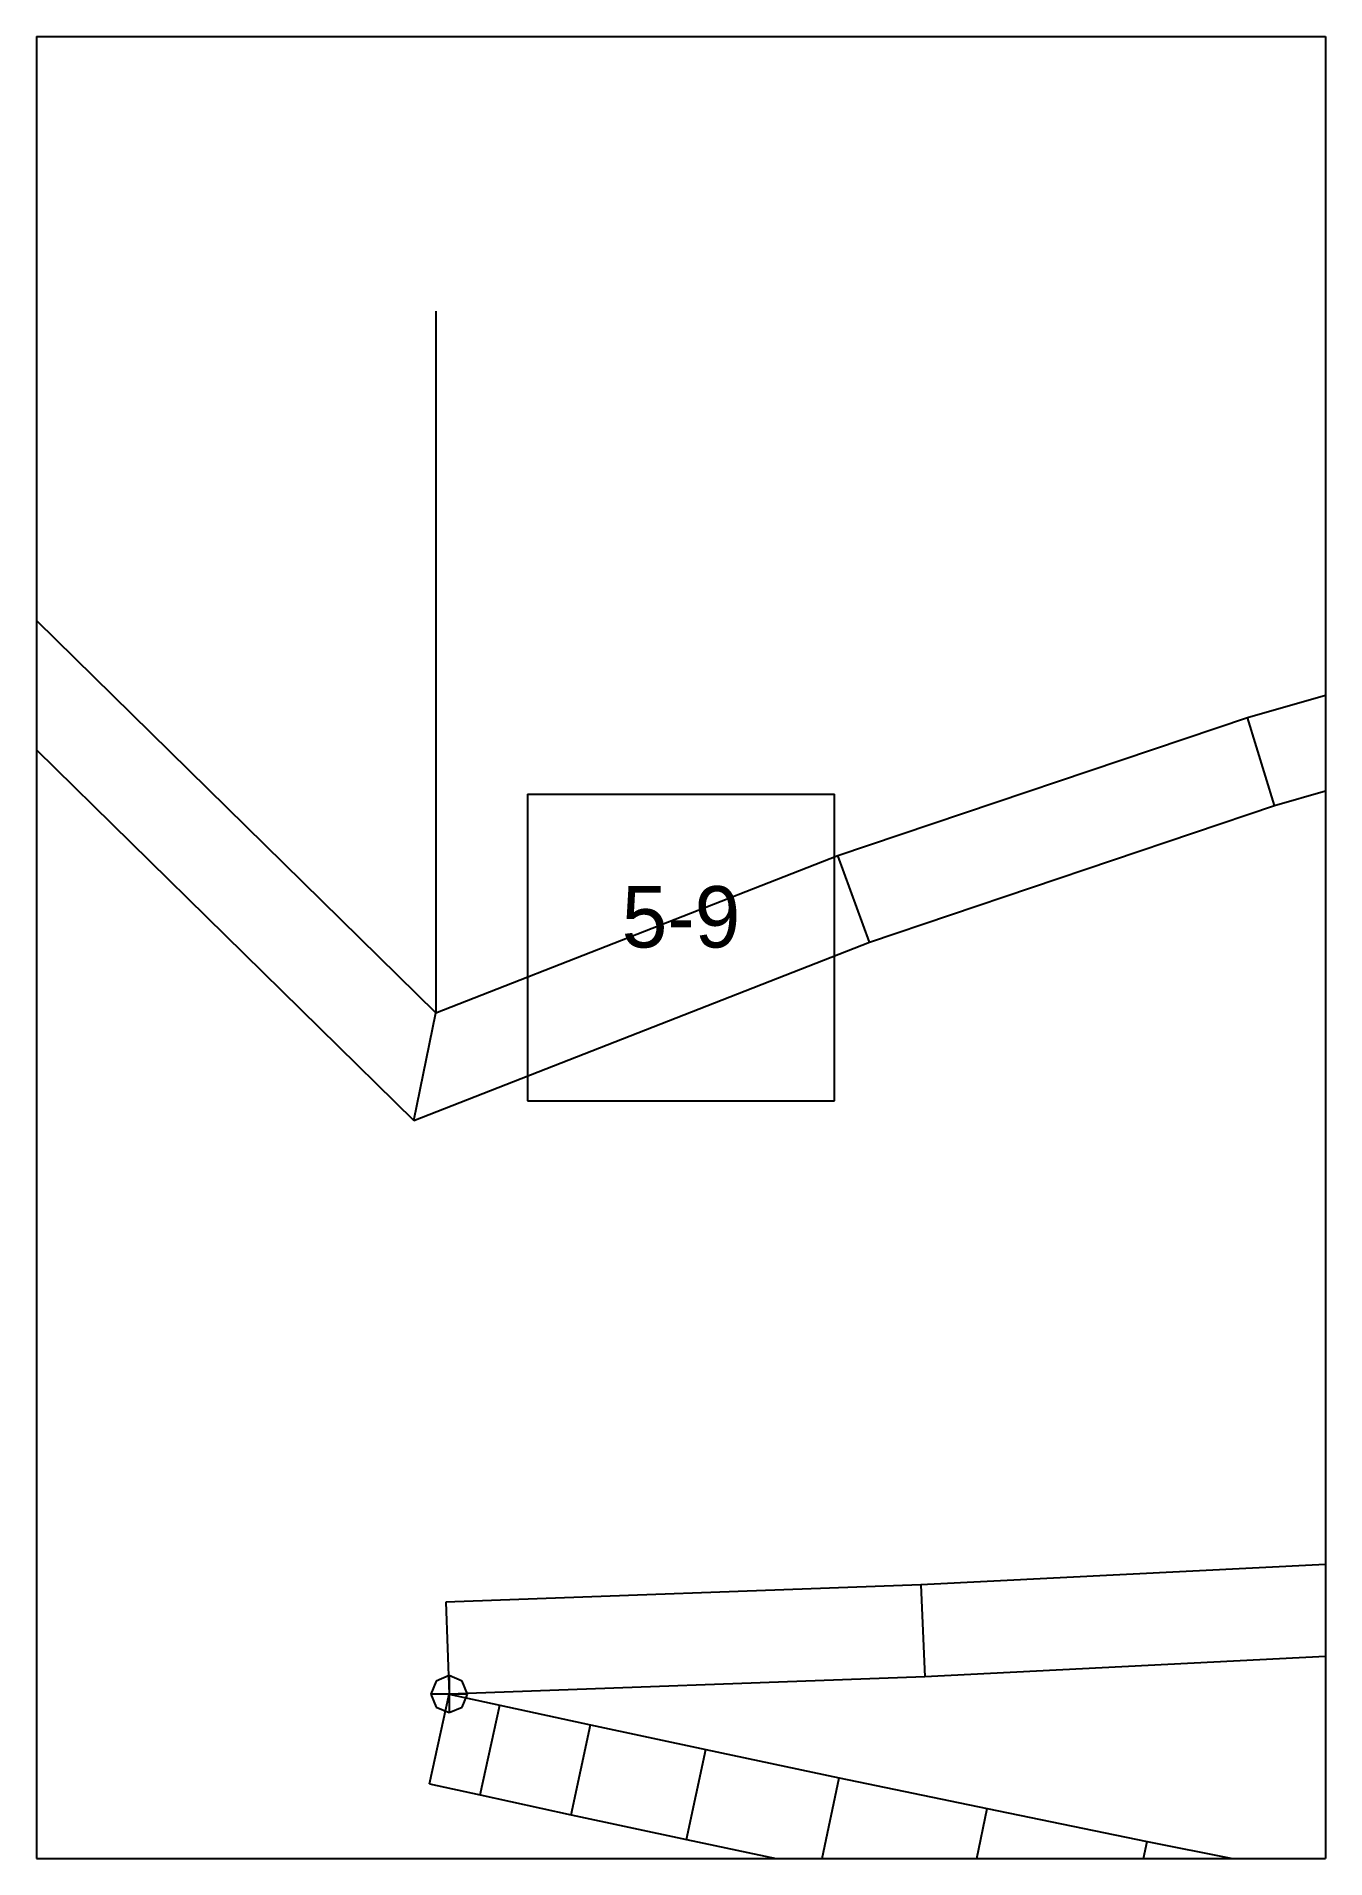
# Paper-space layout 'Plan 5-9' of a CAD drawing. Header units: metres, sheet in millimetres. Extents: x 0 to 210, y 0 to 297.
# The model-space entities are those that its viewports show. They can reach past a viewport. Long polylines and large blocks are cut down to what shows.
import ezdxf
from ezdxf.enums import TextEntityAlignment as Align

# ---------------------------------------------------------------- set-up
doc = ezdxf.new("R2010")
doc.units = ezdxf.units.M
for name, color, linetype in [('default', 7, 'Continuous'), ('TEXTLAYER', 7, 'Continuous'), ('VIEWPORTS', 7, 'Continuous')]:
    doc.layers.add(name, color=color, linetype=linetype)

msp = doc.modelspace()

# ---------------------------------------------------------------- linework, layer by layer
at = {"color": 9}
for p, q in [((1680, -891), (1680, -1188)), ((1680, -891), (1680, -1188)), ((1890, -891), (1890, -1188)), ((1890, -891), (1890, -1188)), ((1470, -1188), (1680, -1188)), ((1470, -1188), (1680, -1188)), ((1680, -1188), (1890, -1188)), ((1680, -1188), (1680, -1485)), ((1680, -1188), (1890, -1188)), ((1680, -1188), (1680, -1485)), ((1890, -1188), (2100, -1188)), ((1890, -1188), (1890, -1485)), ((1890, -1188), (2100, -1188)), ((1890, -1188), (1890, -1485)), ((1760, -1311.5), (1810, -1311.5)), ((1760, -1311.5), (1760, -1361.5)), ((1810, -1361.5), (1810, -1311.5)), ((1760, -1361.5), (1810, -1361.5)), ((1470, -1485), (1680, -1485)), ((1470, -1485), (1680, -1485)), ((1680, -1485), (1890, -1485)), ((1680, -1485), (1680, -1782)), ((1680, -1485), (1890, -1485)), ((1680, -1485), (1680, -1782)), ((1890, -1485), (2100, -1485)), ((1890, -1485), (1890, -1782)), ((1890, -1485), (2100, -1485)), ((1890, -1485), (1890, -1782))]:
    msp.add_line(p, q, dxfattribs=at)
at = {"layer": 'default', "color": 7, "linetype": 'Continuous'}
for p, q in [((1517.33, -1123.29), (1745.04, -1347.17)), ((1515.29, -1142.32), (1741.46, -1364.69)), ((1745.11, -1347.15), (1745.11, -1232.8)), ((1877.26, -1299), (1944.94, -1279.72)), ((1881.71, -1313.33), (1948.71, -1294.24)), ((1810.57, -1321.51), (1877.26, -1299)), ((1881.71, -1313.33), (1877.26, -1299)), ((1815.71, -1335.61), (1881.71, -1313.33)), ((1745.04, -1347.17), (1810.57, -1321.51)), ((1815.71, -1335.61), (1810.57, -1321.51)), ((1741.46, -1364.69), (1815.71, -1335.61)), ((1741.46, -1364.69), (1745.04, -1347.17)), ((1897.3, -1436.69), (1824.06, -1440.39)), ((1824.06, -1440.39), (1746.7, -1443.19)), ((1824.06, -1440.39), (1824.71, -1455.38)), ((1746.7, -1443.19), (1747.24, -1458.18)), ((1898.05, -1451.67), (1824.71, -1455.38)), ((1747.24, -1455.18), (1745.12, -1456.06)), ((1749.36, -1456.06), (1747.24, -1455.18)), ((1747.24, -1455.18), (1747.24, -1461.18)), ((1744.04, -1472.84), (1747.24, -1458.18)), ((1745.12, -1456.06), (1744.24, -1458.18)), ((1744.24, -1458.18), (1745.12, -1460.31)), ((1750.24, -1458.18), (1744.24, -1458.18)), ((1824.71, -1455.38), (1747.24, -1458.18)), ((1747.24, -1458.18), (1755.49, -1459.98)), ((1750.24, -1458.18), (1749.36, -1456.06)), ((1749.36, -1460.31), (1750.24, -1458.18)), ((1745.12, -1460.31), (1747.24, -1461.18)), ((1747.24, -1461.18), (1749.36, -1460.31)), ((1752.29, -1474.64), (1755.49, -1459.98)), ((1755.49, -1459.98), (1770.28, -1463.21)), ((1767.1, -1477.87), (1770.28, -1463.21)), ((1770.28, -1463.21), (1789.03, -1467.25)), ((1785.9, -1481.92), (1789.03, -1467.25)), ((1789.03, -1467.25), (1810.76, -1471.84)), ((1744.04, -1472.84), (1752.29, -1474.64)), ((1807.68, -1486.52), (1810.76, -1471.84)), ((1810.76, -1471.84), (1834.87, -1476.86)), ((1752.29, -1474.64), (1767.1, -1477.87)), ((1767.1, -1477.87), (1785.9, -1481.92)), ((1831.83, -1491.55), (1834.87, -1476.86)), ((1834.87, -1476.86), (1860.93, -1482.21)), ((1785.9, -1481.92), (1807.68, -1486.52)), ((1857.94, -1496.91), (1860.93, -1482.21)), ((1860.93, -1482.21), (1888.62, -1487.77))]:
    msp.add_line(p, q, dxfattribs=at)

# ---------------------------------------------------------------- texts
at = {"layer": 'TEXTLAYER', "color": 1}
msp.add_text('5-9', height=10, dxfattribs=at).set_placement((1785, -1336.5), align=Align.CENTER)

psp = doc.layouts.new('Plan 5-9')

# ---------------------------------------------------------------- viewports
at = {"layer": 'VIEWPORTS'}
psp.add_viewport(center=(105, 148.5), size=(210, 297), view_center_point=(1785, -1336.5), view_height=297, dxfattribs=at)

doc.saveas('drawing.dxf')
